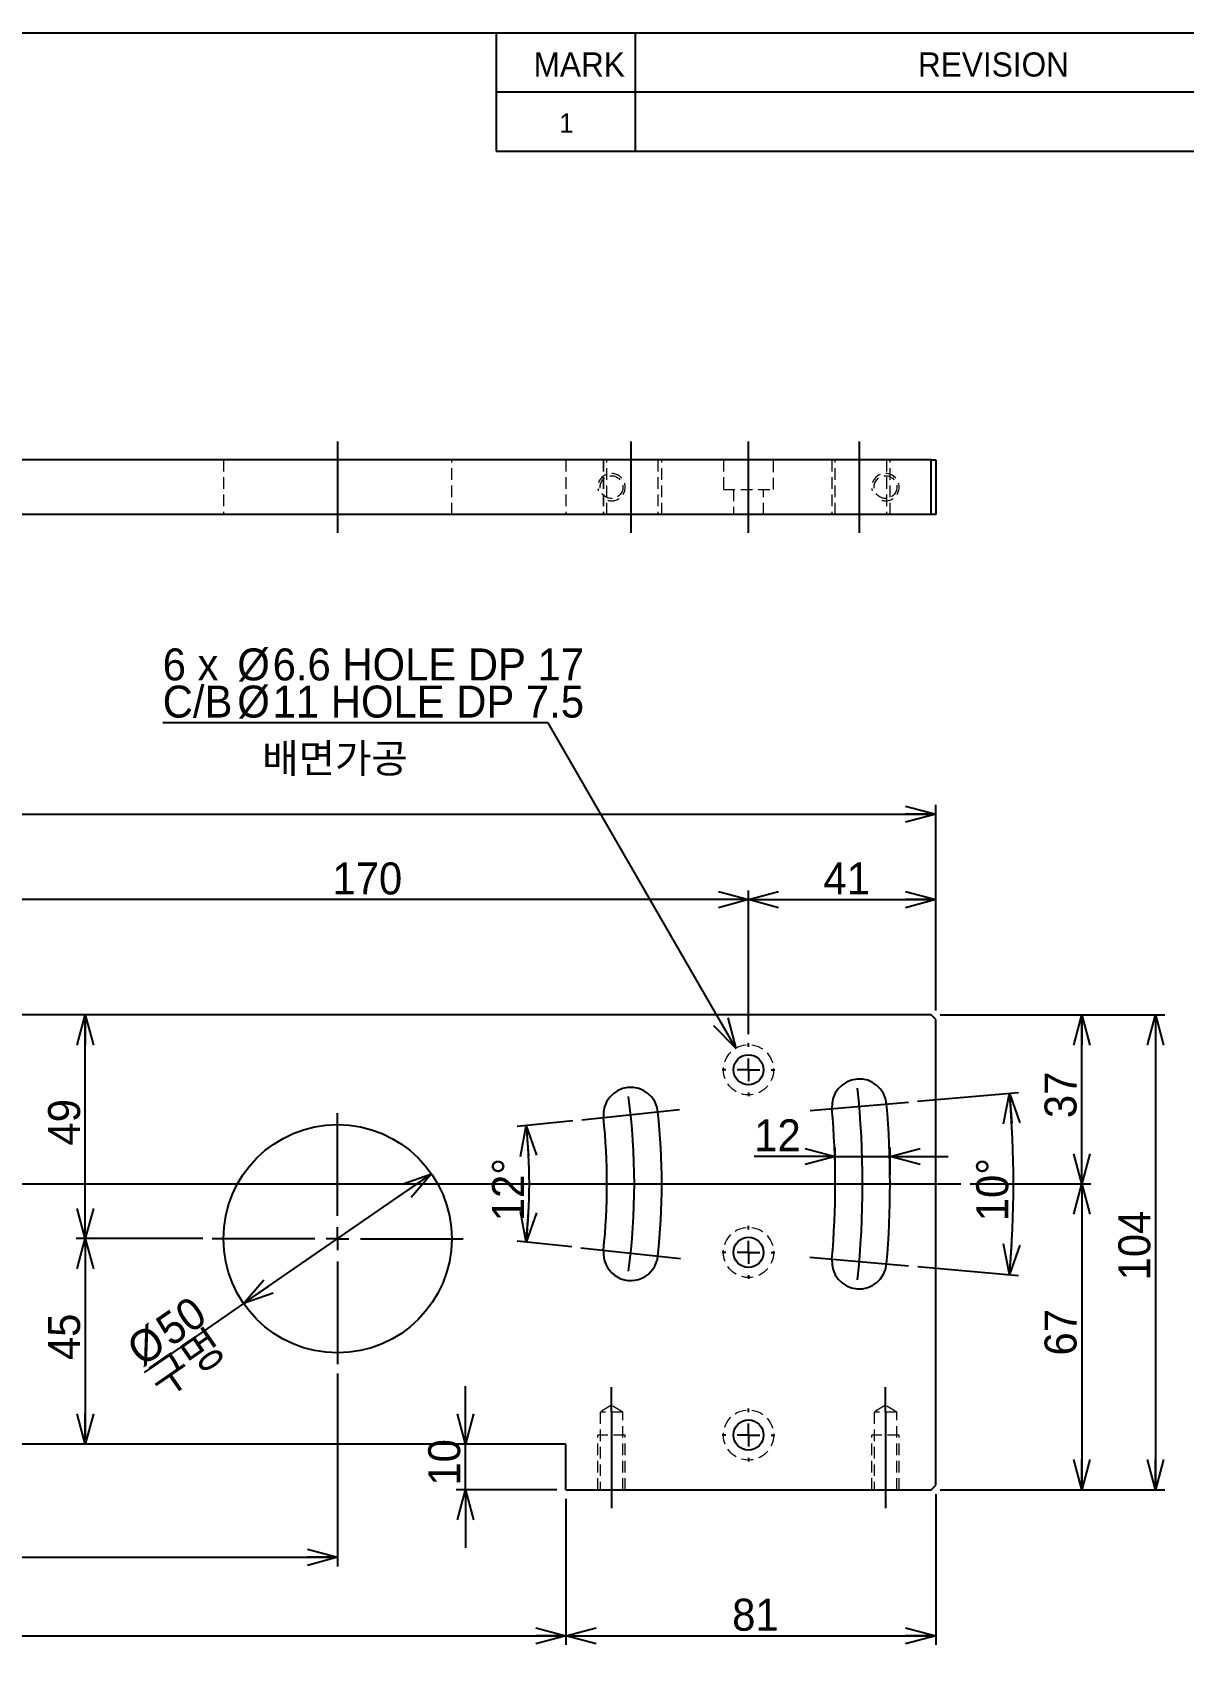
# Model space of a CAD drawing. Header units: millimetres. Extents: x 0 to 413, y 0 to 290.
# Drawn here: x 207.2 to 333.1, y 107.6 to 287 of the extents above; entities that cross this region are included whole.
import ezdxf

# ---------------------------------------------------------------- set-up
doc = ezdxf.new("R2010")
doc.units = ezdxf.units.MM
doc.linetypes.add('SLD-실선', pattern=[0])
doc.linetypes.add('SLD-점선', pattern=[1.905, 1.27, -0.635])
doc.styles.add('SLDTEXTSTYLE0', font='GULIM.TTC')
doc.styles.add('SLDTEXTSTYLE7', font='GULIM.TTC', dxfattribs={"bigfont": 'bigfont'})
doc.dimstyles.new('SLDDIMSTYLE0', dxfattribs={"dimtxt": 3.5, "dimasz": 3.302, "dimexe": 0, "dimexo": 0.625, "dimgap": 0.875, "dimtad": 1, "dimlfac": 2, "dimzin": 12, "dimtxsty": 'SLDTEXTSTYLE0', "dimblk1": 'OPEN30', "dimblk2": 'OPEN30', "dimsah": 1, "dimcen": 2.5, "dimazin": 3, "dimtfac": 1, "dimtmove": 0, "dimatfit": 3, "dimldrblk": 'OPEN30', "dimfrac": 2, "dimtzin": 12})
doc.dimstyles.new('SLDDIMSTYLE1', dxfattribs={"dimtxt": 3.5, "dimasz": 3.302, "dimexe": 0, "dimexo": 0.625, "dimgap": 0.875, "dimtad": 1, "dimdec": 3, "dimlfac": 2, "dimrnd": 1e-09, "dimzin": 12, "dimtxsty": 'SLDTEXTSTYLE0', "dimblk1": 'OPEN30', "dimblk2": 'OPEN30', "dimsah": 1, "dimcen": 2.5, "dimazin": 3, "dimtfac": 1, "dimtdec": 3, "dimtmove": 0, "dimatfit": 3, "dimldrblk": 'OPEN30', "dimfrac": 2, "dimtzin": 12})
doc.dimstyles.new('SLDDIMSTYLE2', dxfattribs={"dimtxt": 3.5, "dimasz": 3.302, "dimexe": 0, "dimexo": 0.625, "dimgap": 0.875, "dimtad": 1, "dimdec": 3, "dimlfac": 2, "dimrnd": 1e-09, "dimzin": 12, "dimtxsty": 'SLDTEXTSTYLE0', "dimblk1": 'OPEN30', "dimblk2": 'OPEN30', "dimsah": 1, "dimcen": 2.5, "dimazin": 3, "dimtfac": 1, "dimtdec": 3, "dimtmove": 0, "dimatfit": 0, "dimldrblk": 'OPEN30', "dimfrac": 2, "dimtzin": 12})
doc.dimstyles.new('SLDDIMSTYLE3', dxfattribs={"dimtxt": 3.5, "dimasz": 3.302, "dimexe": 0, "dimexo": 0.625, "dimgap": 0.875, "dimtad": 1, "dimdec": 3, "dimlfac": 2, "dimrnd": 1e-09, "dimzin": 12, "dimtxsty": 'SLDTEXTSTYLE0', "dimblk1": 'OPEN30', "dimblk2": 'OPEN30', "dimsah": 1, "dimcen": 0, "dimazin": 3, "dimtfac": 1, "dimtdec": 3, "dimtmove": 0, "dimatfit": 3, "dimldrblk": 'OPEN30', "dimfrac": 2, "dimtzin": 12})
doc.dimstyles.new('SLDDIMSTYLE6', dxfattribs={"dimtxt": 3.5, "dimasz": 3.302, "dimexe": 0, "dimexo": 0.625, "dimgap": 0.875, "dimtad": 1, "dimdec": 1, "dimlfac": 2, "dimrnd": 1e-09, "dimzin": 12, "dimtxsty": 'SLDTEXTSTYLE0', "dimblk1": 'NONE', "dimblk2": 'NONE', "dimsah": 1, "dimcen": 0, "dimazin": 3, "dimtfac": 1, "dimtdec": 3, "dimtmove": 0, "dimatfit": 3, "dimldrblk": 'NONE', "dimfrac": 2, "dimtzin": 12})

# ---------------------------------------------------------------- blocks, each defined once
blk = doc.blocks.new('SW_TABLEANNOTATION_0')
at = {"color": 0}
for p, q in [((0, 0), (0, -6.47)), ((0, 0), (15.21, 0)), ((15.21, 0), (15.21, -6.47)), ((15.21, 0), (91.25, 0)), ((91.25, 0), (91.25, -6.47)), ((91.25, 0), (121.67, 0)), ((121.67, 0), (121.67, -6.47)), ((121.67, 0), (152.09, 0)), ((152.09, 0), (152.09, -6.47)), ((0, -6.47), (15.21, -6.47)), ((0, -6.47), (0, -12.95)), ((15.21, -6.47), (91.25, -6.47)), ((15.21, -6.47), (15.21, -12.95)), ((91.25, -6.47), (121.67, -6.47)), ((91.25, -6.47), (91.25, -12.95)), ((121.67, -6.47), (152.09, -6.47)), ((121.67, -6.47), (121.67, -12.95)), ((152.09, -6.47), (152.09, -12.95)), ((0, -12.95), (15.21, -12.95)), ((15.21, -12.95), (91.25, -12.95)), ((91.25, -12.95), (121.67, -12.95)), ((121.67, -12.95), (152.09, -12.95))]:
    blk.add_line(p, q, dxfattribs=at)
at = {"color": 0, "attachment_point": 1, "style": 'SLDTEXTSTYLE0'}
for s, insert, char_height in [('MARK', (4.08, -2.15), 2.646), ('REVISION', (46.17, -2.15), 2.646), ('DATE', (102.93, -2.15), 2.646), ('NAME', (133.35, -2.15), 2.646), ('1', (6.9, -8.83), 2.12)]:
    blk.add_mtext(s, dxfattribs=dict(at, insert=insert, char_height=char_height))
blk = doc.blocks.new('_Open30')
at = {"color": 0, "linetype": 'ByBlock', "lineweight": -2}
for p, q in [((-1, 0.267949), (0, 0)), ((0, 0), (-1, -0.267949)), ((0, 0), (-1, 0))]:
    blk.add_line(p, q, dxfattribs=at)
blk = doc.blocks.new('_D')
for p, q in [((304.05, 169.99), (315.11, 170.96)), ((304.06, 151.88), (315.11, 150.91))]:
    blk.add_line(p, q)
blk.add_arc((200.53, 160.94), 114.02, 355, 5)
at = {"xscale": 3.302, "yscale": 3.302}
for p, rotation in [((314.11, 170.87), 94.17055995407077), ((314.11, 151), 265.82944004593)]:
    blk.add_blockref('_Open30', p, dxfattribs=dict(at, rotation=rotation))
at = {"insert": (310.47, 156.85), "char_height": 3.5, "attachment_point": 1, "rotation": 90, "style": 'SLDTEXTSTYLE0'}
blk.add_mtext('10°', dxfattribs=at)
blk = doc.blocks.new('_D_1')
for p, q in [((266.28, 167.85), (260.2, 167.21)), ((266.18, 154.04), (260.2, 154.66))]:
    blk.add_line(p, q)
blk.add_arc((200.53, 160.94), 61, 354, 6)
at = {"xscale": 3.302, "yscale": 3.302}
for p, rotation in [((261.19, 167.31), 94.45065178149717), ((261.19, 154.56), 265.5493482185037)]:
    blk.add_blockref('_Open30', p, dxfattribs=dict(at, rotation=rotation))
at = {"insert": (257.45, 156.85), "char_height": 3.5, "attachment_point": 1, "rotation": 90, "style": 'SLDTEXTSTYLE0'}
blk.add_mtext('12°', dxfattribs=at)
blk = doc.blocks.new('_D_2')
for p, q in [((135.53, 126.44), (135.53, 110.44)), ((265.53, 126.44), (265.53, 110.44)), ((135.53, 111.44), (265.53, 111.44))]:
    blk.add_line(p, q)
at = {"xscale": 3.302, "yscale": 3.302, "rotation": 180.0000000000004}
blk.add_blockref('_Open30', (135.53, 111.44), dxfattribs=at)
at = {"xscale": 3.302, "yscale": 3.302}
blk.add_blockref('_Open30', (265.53, 111.44), dxfattribs=at)
at = {"insert": (197.47, 115.51), "char_height": 3.5, "attachment_point": 1, "style": 'SLDTEXTSTYLE0'}
blk.add_mtext('260', dxfattribs=at)
blk = doc.blocks.new('_D_3')
for p, q in [((265.53, 126.44), (265.53, 110.44)), ((306.03, 126.94), (306.03, 110.44)), ((265.53, 111.44), (306.03, 111.44))]:
    blk.add_line(p, q)
at = {"xscale": 3.302, "yscale": 3.302, "rotation": 180.0000000000004}
blk.add_blockref('_Open30', (265.53, 111.44), dxfattribs=at)
at = {"xscale": 3.302, "yscale": 3.302}
blk.add_blockref('_Open30', (306.03, 111.44), dxfattribs=at)
at = {"insert": (283.74, 115.51), "char_height": 3.5, "attachment_point": 1, "style": 'SLDTEXTSTYLE0'}
blk.add_mtext('81', dxfattribs=at)
blk = doc.blocks.new('_D_5')
for p, q in [((254.53, 132.44), (254.53, 138.79)), ((254.53, 127.44), (254.53, 132.44)), ((264.53, 127.44), (253.53, 127.44)), ((254.53, 127.44), (254.53, 121.09))]:
    blk.add_line(p, q)
at = {"xscale": 3.302, "yscale": 3.302}
for p, rotation in [((254.53, 132.44), 270.0000000000004), ((254.53, 127.44), 90.0000000000004)]:
    blk.add_blockref('_Open30', p, dxfattribs=dict(at, rotation=rotation))
at = {"insert": (250.46, 127.89), "char_height": 3.5, "attachment_point": 1, "rotation": 90, "style": 'SLDTEXTSTYLE0'}
blk.add_mtext('10', dxfattribs=at)
blk = doc.blocks.new('_D_6')
for p, q in [((160.53, 140.19), (160.53, 119.04)), ((240.53, 140.19), (240.53, 119.04)), ((160.53, 120.04), (240.53, 120.04))]:
    blk.add_line(p, q)
at = {"xscale": 3.302, "yscale": 3.302, "rotation": 180.0000000000004}
blk.add_blockref('_Open30', (160.53, 120.04), dxfattribs=at)
at = {"xscale": 3.302, "yscale": 3.302}
blk.add_blockref('_Open30', (240.53, 120.04), dxfattribs=at)
at = {"insert": (197.47, 124.12), "char_height": 3.5, "attachment_point": 1, "style": 'SLDTEXTSTYLE0'}
blk.add_mtext('160', dxfattribs=at)
blk = doc.blocks.new('_D_7')
for q in [(250.82, 162.04), (219.34, 140.3)]:
    blk.add_line((230.24, 147.83), q)
at = {"xscale": 3.302, "yscale": 3.302}
for p, rotation in [((250.82, 162.04), 34.62751246864709), ((230.24, 147.83), 214.6275124686471)]:
    blk.add_blockref('_Open30', p, dxfattribs=dict(at, rotation=rotation))
at = {"char_height": 3.5, "attachment_point": 1, "rotation": 34.6275}
for s, insert, style in [('50', (220.3, 145.92), 'SLDTEXTSTYLE0'), ('%%c', (217.11, 143.72), 'SLDTEXTSTYLE0'), ('구멍', (219.34, 140.3), 'SLDTEXTSTYLE7')]:
    blk.add_mtext(s, dxfattribs=dict(at, insert=insert, style=style))
blk = doc.blocks.new('_D_11')
for p, q in [((295.03, 163.93), (286.16, 163.93)), ((295.03, 161.94), (295.03, 164.93)), ((295.03, 163.93), (301.03, 163.93)), ((301.03, 161.94), (301.03, 164.93)), ((301.03, 163.93), (307.38, 163.93))]:
    blk.add_line(p, q)
at = {"xscale": 3.302, "yscale": 3.302}
blk.add_blockref('_Open30', (295.03, 163.93), dxfattribs=at)
at = {"xscale": 3.302, "yscale": 3.302, "rotation": 180.0000000000004}
blk.add_blockref('_Open30', (301.03, 163.93), dxfattribs=at)
at = {"insert": (286.16, 168.01), "char_height": 3.5, "attachment_point": 1, "style": 'SLDTEXTSTYLE0'}
blk.add_mtext('12', dxfattribs=at)
blk = doc.blocks.new('_D_12')
for p, q in [((306.53, 179.44), (323.03, 179.44)), ((322.03, 160.94), (322.03, 179.44)), ((309.79, 160.94), (323.03, 160.94))]:
    blk.add_line(p, q)
at = {"xscale": 3.302, "yscale": 3.302}
for p, rotation in [((322.03, 179.44), 90.0000000000004), ((322.03, 160.94), 270.0000000000004)]:
    blk.add_blockref('_Open30', p, dxfattribs=dict(at, rotation=rotation))
at = {"insert": (317.95, 168.14), "char_height": 3.5, "attachment_point": 1, "rotation": 90, "style": 'SLDTEXTSTYLE0'}
blk.add_mtext('37', dxfattribs=at)
blk = doc.blocks.new('_D_13')
for p, q in [((309.79, 160.94), (323.03, 160.94)), ((322.03, 160.94), (322.03, 127.44)), ((306.53, 127.44), (323.03, 127.44))]:
    blk.add_line(p, q)
at = {"xscale": 3.302, "yscale": 3.302}
for p, rotation in [((322.03, 160.94), 90.0000000000004), ((322.03, 127.44), 270.0000000000004)]:
    blk.add_blockref('_Open30', p, dxfattribs=dict(at, rotation=rotation))
at = {"insert": (317.95, 142.14), "char_height": 3.5, "attachment_point": 1, "rotation": 90, "style": 'SLDTEXTSTYLE0'}
blk.add_mtext('67', dxfattribs=at)
blk = doc.blocks.new('_D_14')
for p, q in [((306.53, 179.44), (331.11, 179.44)), ((330.11, 179.44), (330.11, 127.44)), ((306.53, 127.44), (331.11, 127.44))]:
    blk.add_line(p, q)
at = {"xscale": 3.302, "yscale": 3.302}
for p, rotation in [((330.11, 179.44), 90.0000000000004), ((330.11, 127.44), 270.0000000000004)]:
    blk.add_blockref('_Open30', p, dxfattribs=dict(at, rotation=rotation))
at = {"insert": (326.03, 150.37), "char_height": 3.5, "attachment_point": 1, "rotation": 90, "style": 'SLDTEXTSTYLE0'}
blk.add_mtext('104', dxfattribs=at)
blk = doc.blocks.new('_D_15')
for p, q in [((212.9, 154.94), (212.9, 179.44)), ((225.78, 154.94), (211.9, 154.94))]:
    blk.add_line(p, q)
at = {"xscale": 3.302, "yscale": 3.302}
for p, rotation in [((212.9, 179.44), 90.0000000000004), ((212.9, 154.94), 270.0000000000004)]:
    blk.add_blockref('_Open30', p, dxfattribs=dict(at, rotation=rotation))
at = {"insert": (208.83, 165.14), "char_height": 3.5, "attachment_point": 1, "rotation": 90, "style": 'SLDTEXTSTYLE0'}
blk.add_mtext('49', dxfattribs=at)
blk = doc.blocks.new('_D_16')
for p, q in [((225.78, 154.94), (211.9, 154.94)), ((212.9, 154.94), (212.9, 132.44))]:
    blk.add_line(p, q)
at = {"xscale": 3.302, "yscale": 3.302}
for p, rotation in [((212.9, 154.94), 90.0000000000004), ((212.9, 132.44), 270.0000000000004)]:
    blk.add_blockref('_Open30', p, dxfattribs=dict(at, rotation=rotation))
at = {"insert": (208.83, 141.64), "char_height": 3.5, "attachment_point": 1, "rotation": 90, "style": 'SLDTEXTSTYLE0'}
blk.add_mtext('45', dxfattribs=at)
blk = doc.blocks.new('_D_17')
for p, q in [((200.53, 185.81), (200.53, 193.07)), ((285.53, 192.07), (200.53, 192.07)), ((285.53, 177.34), (285.53, 193.07))]:
    blk.add_line(p, q)
at = {"xscale": 3.302, "yscale": 3.302, "rotation": 180.0000000000004}
blk.add_blockref('_Open30', (200.53, 192.07), dxfattribs=at)
at = {"xscale": 3.302, "yscale": 3.302}
blk.add_blockref('_Open30', (285.53, 192.07), dxfattribs=at)
at = {"insert": (239.97, 196.14), "char_height": 3.5, "attachment_point": 1, "style": 'SLDTEXTSTYLE0'}
blk.add_mtext('170', dxfattribs=at)
blk = doc.blocks.new('_D_18')
for p, q in [((285.53, 177.34), (285.53, 193.07)), ((285.53, 192.07), (306.03, 192.07)), ((306.03, 179.94), (306.03, 193.07))]:
    blk.add_line(p, q)
at = {"xscale": 3.302, "yscale": 3.302, "rotation": 180.0000000000004}
blk.add_blockref('_Open30', (285.53, 192.07), dxfattribs=at)
at = {"xscale": 3.302, "yscale": 3.302}
blk.add_blockref('_Open30', (306.03, 192.07), dxfattribs=at)
at = {"insert": (293.74, 196.14), "char_height": 3.5, "attachment_point": 1, "style": 'SLDTEXTSTYLE0'}
blk.add_mtext('41', dxfattribs=at)
blk = doc.blocks.new('_D_21')
for p, q in [((95.03, 179.94), (95.03, 202.44)), ((95.03, 201.44), (306.03, 201.44)), ((306.03, 179.94), (306.03, 202.44))]:
    blk.add_line(p, q)
at = {"xscale": 3.302, "yscale": 3.302, "rotation": 180.0000000000004}
blk.add_blockref('_Open30', (95.03, 201.44), dxfattribs=at)
at = {"xscale": 3.302, "yscale": 3.302}
blk.add_blockref('_Open30', (306.03, 201.44), dxfattribs=at)
at = {"insert": (197.47, 205.51), "char_height": 3.5, "attachment_point": 1, "style": 'SLDTEXTSTYLE0'}
blk.add_mtext('422', dxfattribs=at)
blk = doc.blocks.new('_D_22')
blk.add_line((263.6, 211.43), (221.38, 211.43))
at = {"char_height": 3.5, "attachment_point": 1, "style": 'SLDTEXTSTYLE0'}
for s, insert in [('6 x ', (221.38, 219.58)), ('%%c', (229.55, 219.58)), ('6.6 HOLE DP 17', (233.42, 219.58)), ('C/B ', (221.38, 215.51)), ('%%c', (229.55, 215.51)), ('11 HOLE DP 7.5', (233.42, 215.51))]:
    blk.add_mtext(s, dxfattribs=dict(at, insert=insert))
blk = doc.blocks.new('_None')
blk = doc.blocks.new('SW_CENTERMARKSYMBOL_0')
at = {"color": 0}
blk.add_line((2.5, 0), (108.26, 0), dxfattribs=at)
blk = doc.blocks.new('SW_CENTERMARKSYMBOL_4')
at = {"color": 0}
for p, q in [((0, 2.5), (0, 2.9)), ((-2.5, 0), (-2.9, 0)), ((0, 0), (-1.25, 0)), ((0, 0), (0, 1.25)), ((0, 0), (0, -1.25)), ((0, 0), (1.25, 0)), ((2.5, 0), (2.9, 0)), ((0, -2.5), (0, -2.9))]:
    blk.add_line(p, q, dxfattribs=at)
blk = doc.blocks.new('SW_CENTERMARKSYMBOL_5')
at = {"color": 0}
for p, q in [((0, 2.5), (0, 2.9)), ((-2.5, 0), (-2.9, 0)), ((0, 0), (-1.25, 0)), ((0, 0), (0, 1.25)), ((0, 0), (0, -1.25)), ((0, 0), (1.25, 0)), ((2.5, 0), (2.9, 0)), ((0, -2.5), (0, -2.9))]:
    blk.add_line(p, q, dxfattribs=at)
blk = doc.blocks.new('SW_CENTERMARKSYMBOL_6')
at = {"color": 0}
for p, q in [((0, 2.5), (0, 2.9)), ((-2.5, 0), (-2.9, 0)), ((0, 0), (-1.25, 0)), ((0, 0), (0, 1.25)), ((0, 0), (0, -1.25)), ((0, 0), (1.25, 0)), ((2.5, 0), (2.9, 0)), ((0, -2.5), (0, -2.9))]:
    blk.add_line(p, q, dxfattribs=at)
blk = doc.blocks.new('SW_CENTERMARKSYMBOL_7')
at = {"color": 0}
for p, q in [((0, 2.5), (0, 13.75)), ((-2.5, 0), (-13.75, 0)), ((0, 0), (-1.25, 0)), ((0, 0), (0, 1.25)), ((0, 0), (0, -1.25)), ((0, 0), (1.25, 0)), ((2.5, 0), (13.75, 0)), ((0, -2.5), (0, -13.75))]:
    blk.add_line(p, q, dxfattribs=at)

msp = doc.modelspace()

# ---------------------------------------------------------------- linework, layer by layer
for p, q in [((25.00001752, 287.00020116), (410.00028738, 287.00020116)), ((284.15536336, 175.81749352), (263.59570197, 211.42787164)), ((267.27550165, 167.95112038), (277.9908999, 169.07735412)), ((292.26862791, 168.96198182), (303.05006494, 169.90523534)), ((267.17161529, 153.93164584), (278.09478626, 152.78357431)), ((292.25070801, 152.91143329), (303.06798484, 151.9650442))]:
    msp.add_line(p, q)
at = {"linetype": 'SLD-실선'}
for p, q in [((240.53036336, 242.24661005), (240.53036336, 232.24661005)), ((272.63320078, 242.24661005), (272.63320078, 232.24661005)), ((285.53036336, 236.99661005), (285.53036336, 242.24661005)), ((297.65934643, 242.24661005), (297.65934643, 232.24661005)), ((285.53036336, 232.24661005), (285.53036336, 236.99661005)), ((270.53036336, 135.93592366), (270.53036336, 138.68699944)), ((300.53036336, 135.93592366), (300.53036336, 138.68699944)), ((270.53036336, 135.93592366), (270.53036336, 125.43592366)), ((300.53036336, 135.93592366), (300.53036336, 125.43592366))]:
    msp.add_line(p, q, dxfattribs=at)
at = {"color": 7, "linetype": 'SLD-실선', "lineweight": 25}
for p, q in [((305.53036336, 240.24661005), (95.53036336, 240.24661005)), ((305.53036336, 234.24661005), (305.53036336, 240.24661005)), ((305.53036336, 240.24661005), (306.03036336, 240.24661005)), ((306.03036336, 240.24661005), (306.03036336, 234.24661005)), ((305.53036336, 234.24661005), (95.53036336, 234.24661005)), ((306.03036336, 234.24661005), (305.53036336, 234.24661005)), ((305.53036336, 179.43592366), (95.53036336, 179.43592366)), ((306.03036336, 178.93592366), (305.53036336, 179.43592366)), ((306.03036336, 127.93592366), (306.03036336, 178.93592366)), ((265.53036336, 132.43592366), (135.53036336, 132.43592366)), ((265.53036336, 127.43592366), (265.53036336, 132.43592366)), ((265.53036336, 127.43592366), (305.53036336, 127.43592366)), ((305.53036336, 127.43592366), (306.03036336, 127.93592366))]:
    msp.add_line(p, q, dxfattribs=at)
at = {"color": 7, "linetype": 'SLD-점선', "lineweight": 18}
for p, q in [((228.03036336, 240.24661005), (228.03036336, 234.24661005)), ((253.03036336, 234.24661005), (253.03036336, 240.24661005)), ((265.53036336, 240.24661005), (265.53036336, 234.24661005)), ((269.63320078, 240.24661005), (269.63320078, 234.24661005)), ((269.64963509, 240.24661005), (269.64963509, 234.24661005)), ((269.64963509, 240.24661005), (269.64963509, 234.24661005)), ((270.03036336, 234.24661005), (270.03036336, 240.24661005)), ((275.61676646, 240.24661005), (275.61676646, 234.24661005)), ((275.61676646, 240.24661005), (275.61676646, 234.24661005)), ((276.03036336, 234.24661005), (276.03036336, 240.24661005)), ((282.78036336, 240.24661005), (282.78036336, 236.99661005)), ((288.28036336, 236.99661005), (288.28036336, 240.24661005)), ((294.65934643, 240.24661005), (294.65934643, 234.24661005)), ((294.67076233, 240.24661005), (294.67076233, 234.24661005)), ((294.67076233, 240.24661005), (294.67076233, 234.24661005)), ((295.03036336, 234.24661005), (295.03036336, 240.24661005)), ((300.64793052, 240.24661005), (300.64793052, 234.24661005)), ((300.64793052, 240.24661005), (300.64793052, 234.24661005)), ((301.03036336, 234.24661005), (301.03036336, 240.24661005)), ((282.78036336, 236.99661005), (288.28036336, 236.99661005)), ((283.88036336, 236.99661005), (283.88036336, 234.24661005)), ((287.18036336, 234.24661005), (287.18036336, 236.99661005)), ((270.53036336, 136.68699944), (269.28036336, 135.93592366)), ((271.78036336, 135.93592366), (270.53036336, 136.68699944)), ((300.53036336, 136.68699944), (299.28036336, 135.93592366)), ((301.78036336, 135.93592366), (300.53036336, 136.68699944)), ((271.78036336, 135.93592366), (269.28036336, 135.93592366)), ((269.28036336, 135.93592366), (269.28036336, 127.43592366)), ((271.78036336, 127.43592366), (271.78036336, 135.93592366)), ((301.78036336, 135.93592366), (299.28036336, 135.93592366)), ((299.28036336, 135.93592366), (299.28036336, 127.43592366)), ((301.78036336, 127.43592366), (301.78036336, 135.93592366)), ((269.03036336, 127.43592366), (269.03036336, 133.43592366)), ((272.03036336, 133.43592366), (269.03036336, 133.43592366)), ((272.03036336, 127.43592366), (272.03036336, 133.43592366)), ((299.03036336, 127.43592366), (299.03036336, 133.43592366)), ((302.03036336, 133.43592366), (299.03036336, 133.43592366)), ((302.03036336, 127.43592366), (302.03036336, 133.43592366))]:
    msp.add_line(p, q, dxfattribs=at)
for centre, radius in [((270.53036336, 237.24661005), 1.25), ((300.53036336, 237.24661005), 1.25), ((285.53036336, 173.43592366), 2.75), ((285.53036336, 153.43592366), 2.75), ((285.53036336, 133.43592366), 2.75)]:
    msp.add_circle(centre, radius, dxfattribs=at)
at = {"color": 7, "linetype": 'SLD-실선', "lineweight": 25}
for centre, radius in [((285.53036336, 173.43592366), 1.65), ((240.53036336, 154.93592366), 12.5), ((285.53036336, 153.43592366), 1.65), ((285.53036336, 133.43592366), 1.65)]:
    msp.add_circle(centre, radius, dxfattribs=at)
at = {"color": 7, "linetype": 'SLD-점선', "lineweight": 18}
for centre in [(270.53036336, 237.24661005), (300.53036336, 237.24661005)]:
    msp.add_arc(centre, 1.5, 255, 195, dxfattribs=at)
at = {"color": 7, "linetype": 'SLD-실선', "lineweight": 25}
for centre, radius, start, end in [((297.65934643, 169.43360858), 3, 5, 185), ((272.63320078, 168.51423725), 3, 6, 186), ((200.53036336, 160.93592366), 75.5, 354, 6), ((200.53036336, 160.93592366), 94.5, 355, 5), ((200.53036336, 160.93592366), 100.5, 355, 5), ((200.53036336, 160.93592366), 69.5, 354, 6), ((272.63320078, 153.35761008), 3, 174, 354), ((297.65934643, 152.43823875), 3, 175, 355)]:
    msp.add_arc(centre, radius, start, end, dxfattribs=at)
at = {"linetype": 'SLD-실선'}
for radius, start, end in [(72.5, 352.4194267721, 7.5805732279), (97.5, 353.8247019587, 6.1752980413)]:
    msp.add_arc((200.53036336, 160.93592366), radius, start, end, dxfattribs=at)

# ---------------------------------------------------------------- block references
for name, p in [('SW_TABLEANNOTATION_0', (257.91566005, 287.00809472)), ('SW_CENTERMARKSYMBOL_0', (200.53036336, 160.93592366)), ('SW_CENTERMARKSYMBOL_6', (285.53036336, 173.43592366)), ('SW_CENTERMARKSYMBOL_7', (240.53036336, 154.93592366)), ('SW_CENTERMARKSYMBOL_5', (285.53036336, 153.43592366)), ('SW_CENTERMARKSYMBOL_4', (285.53036336, 133.43592366))]:
    msp.add_blockref(name, p)
at = {"xscale": 3.302, "yscale": 3.302, "rotation": 300.0000000000007}
msp.add_blockref('_Open30', (284.15536336, 175.81749352), dxfattribs=at)

# ---------------------------------------------------------------- texts
at = {"insert": (232.28170237, 209.13310752), "char_height": 3.175, "attachment_point": 1, "style": 'SLDTEXTSTYLE7'}
msp.add_mtext('배면가공', dxfattribs=at)

# ---------------------------------------------------------------- dimensions: what is measured, and where the dimension line sits
for p1, p2, text, dimstyle, picture, middle in [((4.70076009, 2.85532039), (0, 0), '6 x <> HOLE DP 17\\PC/B %%c11 HOLE DP 7.5\\P', 'SLDDIMSTYLE6', '_D_22', (241.69592065, 215.50634367)), ((230.2445683, 147.83293697), (250.81615842, 162.03891036), '<>\\X구멍', 'SLDDIMSTYLE3', '_D_7', (222.6992126, 142.62239864))]:
    dim = msp.add_diameter_dim_2p(p1=p1, p2=p2, text=text, dimstyle=dimstyle)
    dim.commit()
    dim.dimension.update_dxf_attribs({"geometry": picture, "text_midpoint": middle, "dimtype": 163})
for base, p1, p2, dimstyle, picture, middle in [((306.03036336, 201.43592366), (95.03036336, 178.93592366), (306.03036336, 178.93592366), 'SLDDIMSTYLE1', '_D_21', (200.53036336, 201.43592366)), ((200.53036336, 192.06580673), (285.53036336, 176.33592366), (200.53036336, 184.80681375), 'SLDDIMSTYLE1', '_D_17', (243.03036336, 192.06580673)), ((306.03036336, 192.06580673), (285.53036336, 176.33592366), (306.03036336, 178.93592366), 'SLDDIMSTYLE1', '_D_18', (295.78036336, 192.06580673)), ((301.03036336, 163.92789029), (295.03036336, 160.93592366), (301.03036336, 160.93592366), 'SLDDIMSTYLE2', '_D_11', (288.20038898, 163.92789029)), ((240.53036336, 120.04039156), (160.53036336, 141.18592366), (240.53036336, 141.18592366), 'SLDDIMSTYLE1', '_D_6', (200.53036336, 120.04039156)), ((265.53036336, 111.43592366), (135.53036336, 127.43592366), (265.53036336, 127.43592366), 'SLDDIMSTYLE1', '_D_2', (200.53036336, 111.43592366)), ((306.03036336, 111.43592366), (265.53036336, 127.43592366), (306.03036336, 127.93592366), 'SLDDIMSTYLE1', '_D_3', (285.78036336, 111.43592366))]:
    dim = msp.add_linear_dim(base=base, p1=p1, p2=p2, dimstyle=dimstyle)
    dim.commit()
    dim.dimension.update_dxf_attribs({"geometry": picture, "text_midpoint": middle, "dimtype": 160})
for base, p1, p2, dimstyle, picture, middle in [((212.90274664, 179.43592366), (226.78036336, 154.93592366), (305.53036336, 179.43592366), 'SLDDIMSTYLE1', '_D_15', (212.90274664, 167.18592366)), ((322.03036336, 179.43592366), (308.79306649, 160.93592366), (305.53036336, 179.43592366), 'SLDDIMSTYLE1', '_D_12', (322.03036336, 170.18592366)), ((330.10841033, 127.43592366), (305.53036336, 179.43592366), (305.53036336, 127.43592366), 'SLDDIMSTYLE1', '_D_14', (330.10841033, 153.43592366)), ((322.03036336, 127.43592366), (308.79306649, 160.93592366), (305.53036336, 127.43592366), 'SLDDIMSTYLE1', '_D_13', (322.03036336, 144.18592366)), ((212.90274664, 132.43592366), (226.78036336, 154.93592366), (265.53036336, 132.43592366), 'SLDDIMSTYLE1', '_D_16', (212.90274664, 143.68592366)), ((254.53354572, 132.43592366), (265.53036336, 127.43592366), (265.53036336, 132.43592366), 'SLDDIMSTYLE2', '_D_5', (254.53354572, 129.93592366))]:
    dim = msp.add_linear_dim(base=base, p1=p1, p2=p2, angle=90, dimstyle=dimstyle)
    dim.commit()
    dim.dimension.update_dxf_attribs({"geometry": picture, "text_midpoint": middle, "dimtype": 160})
for base, line1, line2, picture, middle in [((314.54571477, 160.93592366), ((303.06798484, 151.9650442), (292.25070801, 152.91143329)), ((303.05006494, 169.90523534), (292.26862791, 168.96198182)), '_D', (314.54571477, 160.93592366)), ((261.52574528, 160.93592366), ((267.17161529, 153.93164584), (278.09478626, 152.78357431)), ((267.27550165, 167.95112038), (277.9908999, 169.07735412)), '_D_1', (261.52574528, 160.93592366))]:
    dim = msp.add_angular_dim_2l(base=base, line1=line1, line2=line2, dimstyle='SLDDIMSTYLE0')
    dim.commit()
    dim.dimension.update_dxf_attribs({"geometry": picture, "text_midpoint": middle, "dimtype": 162})

doc.saveas('drawing.dxf')
